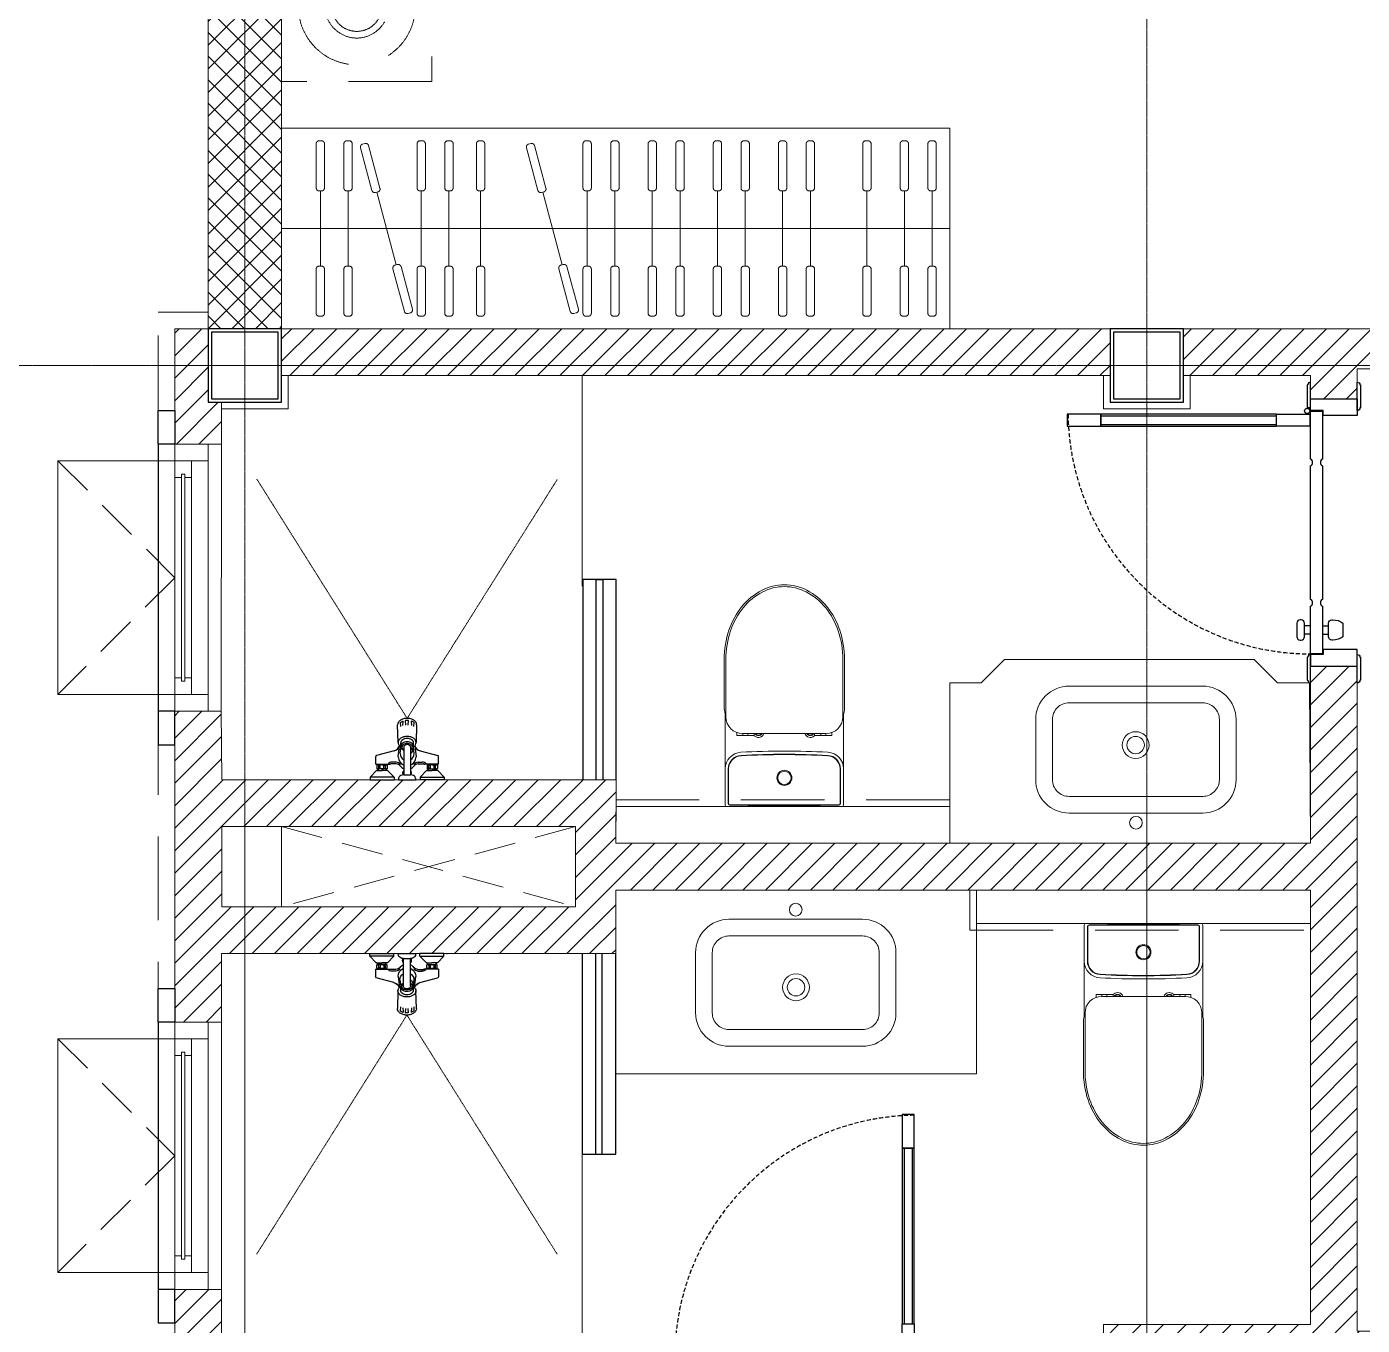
# Model space of a CAD drawing. Header units: millimetres. Extents: x 0 to 71617, y -15450 to 30894.
# Drawn here: x 19853 to 23852, y -4429 to -542 of the extents above; entities that cross this region are included whole.
import ezdxf

# ---------------------------------------------------------------- set-up
doc = ezdxf.new("R2010")
doc.units = ezdxf.units.MM
for name, pattern in [('CENTER', [2, 1.25, -0.25, 0.25, -0.25]), ('CENTER2', [1.125, 0.75, -0.125, 0.125, -0.125]), ('DASHED2', [0.375, 0.25, -0.125]), ('HIDDEN', [0.375, 0.25, -0.125]), ('HIDDEN2', [0.1875, 0.125, -0.0625])]:
    doc.linetypes.add(name, pattern=pattern)
for name, color, linetype in [('A-elevation0.225(7)', 251, 'Continuous'), ('COL', 5, 'Continuous'), ('DIM', 4, 'Continuous'), ('Wall', 7, 'Continuous'), ('WC', 4, 'Continuous'), ('WC-DET', 141, 'Continuous'), ('WC-DET1', 141, 'Continuous'), ('WINDOW-PLAN-BOT', 8, 'Continuous')]:
    doc.layers.add(name, color=color, linetype=linetype)
for name, color, linetype, lineweight in [('axis', 40, 'CENTER2', 5), ('Beam', 7, 'Continuous', 15), ('Brick Wall Hatch', 254, 'Continuous', 5), ('DIM2', 4, 'Continuous', 5), ('DOOR', 4, 'Continuous', 5), ('Furniture', 36, 'Continuous', 5), ('Grid Line', 8, 'CENTER', 5), ('Hatch', 8, 'Continuous', 5), ('Sanitary', 141, 'Continuous', 5), ('Wall Brick', 5, 'Continuous', 15), ('Window', 133, 'Continuous', 5)]:
    doc.layers.add(name, color=color, linetype=linetype, lineweight=lineweight)

# ---------------------------------------------------------------- blocks, each defined once
blk = doc.blocks.new('Col-1')
at = {"layer": 'COL'}
for points in [[(-10, -10), (210, -10), (210, 210), (-10, 210)], [(0, 0), (200, 0), (200, 200), (0, 200)]]:
    blk.add_lwpolyline(points, close=True, dxfattribs=at)
blk = doc.blocks.new('COL-1ST')
at = {"layer": 'COL'}
for p in [(-100, 5200), (2600, 5200)]:
    blk.add_blockref('Col-1', p, dxfattribs=at)
blk = doc.blocks.new('AW5')
at = {"layer": 'Wall'}
for points in [[(-100, 900), (-100, 800), (-150, 800), (-150, 900)], [(-100, -100), (-100, 0), (-150, 0), (-150, -100)]]:
    blk.add_lwpolyline(points, close=True, dxfattribs=at)
blk.add_lwpolyline([(-150, 800), (-150, 0)], dxfattribs=at)
at = {"layer": 'Wall Brick', "color": 8, "linetype": 'HIDDEN2', "ltscale": 1000}
blk.add_lwpolyline([(-450, 750), (-100, 400), (-450, 50)], dxfattribs=at)
at = {"layer": 'Window'}
blk.add_line((0, 50), (0, 750), dxfattribs=at)
for points in [[(-100, 800), (0, 800), (0, 750), (-100, 750)], [(-70, 710), (-70, 90), (-80, 90), (-80, 710)]]:
    blk.add_lwpolyline(points, close=True, dxfattribs=at)
at = {"layer": 'Window', "color": 8}
blk.add_lwpolyline([(-100, 750), (-450, 750), (-450, 50), (-100, 50)], close=True, dxfattribs=at)
at = {"layer": 'Window'}
for points in [[(-80, 700), (-100, 700), (-100, 750), (-50, 750), (-50, 700), (-70, 700)], [(-80, 100), (-100, 100), (-100, 700), (-80, 700)], [(-70, 700), (-50, 700), (-50, 100), (-70, 100)], [(0, 50), (-100, 50), (-100, 0), (0, 0), (0, 50)]]:
    blk.add_lwpolyline(points, dxfattribs=at)
at = {"layer": 'Window', "elevation": 0}
blk.add_lwpolyline([(-70, 100), (-50, 100), (-50, 50), (-100, 50), (-100, 100), (-80, 100)], dxfattribs=at)
blk = doc.blocks.new('WD1')
at = {"layer": 'DOOR', "lineweight": -2, "ltscale": 50}
for points in [[(35, 140), (-50, 140, -0.414201), (-42, 148), (-42, 150), (27, 150), (27, 148, -0.414176)], [(850, 140), (765, 140, -0.414201), (773, 148), (773, 150), (842, 150), (842, 148, -0.414176)], [(671.3, 97.1), (711.7, 97.1, -0.185244), (721.7, 67.1), (721.7, 64.2, -0.414214), (711.7, 54.2), (671.3, 54.2, -0.414214), (661.3, 64.2), (661.3, 67.1, -0.185244)], [(671.3, 97.1), (711.7, 97.1, -0.185244), (721.7, 67.1), (721.7, 64.2, -0.414214), (711.7, 54.2), (671.3, 54.2, -0.414214), (661.3, 64.2), (661.3, 67.1, -0.185244)], [(27, 0), (-50, 0, 0.414201), (-42, -8), (-42, -10), (27, -10)], [(34.7, -2.1, 0.066611), (35, 0), (27, 0), (27, 0), (27, 0), (27, -8, 0.040249), (28.3, -7.9, -0.293982)], [(37, 36), (86, 36), (180, 36, 0.633815), (200, 36), (600, 36, 0.633815), (620, 36), (763, 36), (763, 0), (758, 0), (620, 0, 0.633815), (600, 0), (200, 0, 0.633815), (180, 0), (37, 0)], [(850, 0), (765, 0, 0.414201), (773, -8), (773, -10), (842, -10), (842, -8, 0.414176)], [(671.3, -41.1), (711.7, -41.1, 0.414214), (721.7, -31.1), (721.7, -28.2, 0.414214), (711.7, -18.2), (671.3, -18.2, 0.414214), (661.3, -28.2), (661.3, -31.1, 0.414214)], [(671.3, -41.1), (711.7, -41.1, 0.414214), (721.7, -31.1), (721.7, -28.2, 0.414214), (711.7, -18.2), (671.3, -18.2, 0.414214), (661.3, -28.2), (661.3, -31.1, 0.414214)]]:
    blk.add_lwpolyline(points, format="xyb", close=True, dxfattribs=at)
for points in [[(35, 0), (0, 0), (0, 140), (50, 140), (50, 38), (35, 38), (35, 0)], [(765, 0), (800, 0), (800, 140), (750, 140), (750, 38), (765, 38), (765, 0)], [(678.8, 36), (678.8, 54.2)], [(678.8, 36), (678.8, 54.2)], [(704.2, 36), (704.2, 54.2)], [(678.8, 0), (678.8, -18.2)], [(704.2, 0), (704.2, -18.2)], [(704.2, 0), (704.2, -18.2)]]:
    blk.add_lwpolyline(points, dxfattribs=at)
for points in [[(82, -102), (46, -102), (46, -2), (82, -2)], [(82, -628), (82, -102), (46, -102), (46, -628)], [(76.8, -628), (76.8, -102), (51.2, -102), (51.2, -628)], [(82, -628), (46, -628), (46, -728), (82, -728)]]:
    blk.add_lwpolyline(points, close=True, dxfattribs=at)
blk.add_circle((36, -10), 8, dxfattribs=at)
at = {"layer": 'DOOR', "linetype": 'DASHED2', "lineweight": -2, "ltscale": 50}
blk.add_arc((37, 0), 726, 270.7103, 0, dxfattribs=at)
blk = doc.blocks.new('blk-C17027-TOP')
at = {"layer": 'Sanitary'}
for p, q in [((-0.1724, 0), (0, 0)), ((0.1724, 0), (0, 0)), ((-0.1774, -0.1127), (-0.1774, -0.005)), ((-0.1679, -0.1127), (-0.1679, -0.0095)), ((-0.1668, -0.1127), (-0.1668, -0.01)), ((-0.1629, -0.0045), (0, -0.0045)), ((0, -0.005), (-0.1618, -0.005)), ((-0.105, -0.0014), (-0.11, -0.005)), ((0, -0.0014), (-0.105, -0.0014)), ((-0.105, -0.0014), (-0.1014, -0.005)), ((0, -0.0014), (0.105, -0.0014)), ((0.1629, -0.0045), (0, -0.0045)), ((0, -0.005), (0.1618, -0.005)), ((0.105, -0.0014), (0.1014, -0.005)), ((0.105, -0.0014), (0.11, -0.005)), ((0.1668, -0.1127), (0.1668, -0.01)), ((0.1679, -0.1127), (0.1679, -0.0095)), ((0.1774, -0.1127), (0.1774, -0.005)), ((-0.1774, -0.278), (-0.1774, -0.1056)), ((0.1774, -0.278), (0.1774, -0.1056)), ((-0.142, -0.2132), (-0.142, -0.2211)), ((-0.125, -0.2127), (-0.1415, -0.2127)), ((-0.125, -0.2182), (0, -0.2182)), ((-0.1245, -0.2132), (-0.1245, -0.2182)), ((-0.107, -0.2127), (-0.124, -0.2127)), ((-0.1093, -0.2137), (-0.1093, -0.2182)), ((-0.0915, -0.2127), (-0.1083, -0.2127)), ((-0.0905, -0.2137), (-0.0905, -0.2182)), ((0.125, -0.2182), (0, -0.2182)), ((0.0905, -0.2137), (0.0905, -0.2182)), ((0.0915, -0.2127), (0.1083, -0.2127)), ((0.107, -0.2127), (0.124, -0.2127)), ((0.1093, -0.2137), (0.1093, -0.2182)), ((0.1245, -0.2132), (0.1245, -0.2182)), ((0.125, -0.2127), (0.1415, -0.2127)), ((0.142, -0.2132), (0.142, -0.2211)), ((-0.175, -0.2682), (-0.175, -0.4407)), ((0.175, -0.2682), (0.175, -0.4407)), ((-0.18, -0.4407), (-0.18, -0.2937)), ((0.18, -0.4407), (0.18, -0.2937))]:
    blk.add_line(p, q, dxfattribs=at)
for points in [[(-0.18, -0.4407, 0.08084), (-0.1658, -0.5281, 0.089347), (-0.1273, -0.5984, 0.104774), (-0.0668, -0.6476, 0.119089), (0, -0.6637, 0.119089)], [(-0.175, -0.4407, 0.08062), (-0.1612, -0.5259, 0.089209), (-0.1237, -0.5945, 0.104834), (-0.065, -0.6424, 0.11939), (0, -0.6582, 0.11939)], [(0, -0.6637, 0.119089), (0.0668, -0.6476, 0.104774), (0.1273, -0.5984, 0.089347), (0.1658, -0.5281, 0.08084), (0.18, -0.4407, 0.08084)], [(0.175, -0.4407, -0.08062), (0.1612, -0.5259, -0.089209), (0.1237, -0.5945, -0.104834), (0.065, -0.6424, -0.11939), (0, -0.6582, -0.11939)]]:
    blk.add_lwpolyline(points, format="xyb", dxfattribs=at)
for radius in [0.0225, 0.02]:
    blk.add_circle((0, -0.0859), radius, dxfattribs=at)
for centre, radius, start, end in [((-0.1724, -0.005), 0.005, 90, 180), ((0.1724, -0.005), 0.005, 0, 90), ((-0.1629, -0.0095), 0.005, 90, 180), ((-0.1618, -0.01), 0.005, 90, 180), ((0.1618, -0.01), 0.005, 0, 90), ((0.1629, -0.0095), 0.005, 0, 90), ((-0.1274, -0.1127), 0.05, 180, 267.0181), ((-0.1274, -0.1127), 0.0405, 180, 267.0181), ((-0.1274, -0.1127), 0.0394, 180, 267.0181), ((0.1274, -0.1127), 0.0394, 272.9819, 0), ((0.1274, -0.1127), 0.0405, 272.9819, 0), ((0.1274, -0.1127), 0.05, 272.9819, 0), ((0, 2.334), 2.4905, 267.0181, 270), ((0, 2.334), 2.4894, 267.0181, 270), ((0, 2.334), 2.4894, 270, 272.9819), ((0, 2.334), 2.4905, 270, 272.9819), ((0, 2.334), 2.5, 267.0181, 270), ((0, 2.334), 2.5, 270, 272.9819), ((-0.125, -0.2682), 0.05, 90, 180), ((-0.1415, -0.2132), 0.0005, 89.9996, 180), ((-0.125, -0.2132), 0.0005, 0, 89.9996), ((-0.124, -0.2132), 0.0005, 90.0019, 180), ((-0.1083, -0.2137), 0.001, 90, 180), ((-0.0945, -0.2027), 0.01, 270, 308.9424), ((-0.0915, -0.2137), 0.001, 0, 90), ((-0.0775, -0.2237), 0.017, 19.0945, 128.9424), ((-0.0775, -0.2237), 0.0113, 29.4812, 150.5188), ((-0.0775, -0.2237), 0.01, 33.7876, 146.2124), ((0.0775, -0.2237), 0.017, 51.0576, 160.9055), ((0.0775, -0.2237), 0.0113, 29.4812, 150.5188), ((0.0775, -0.2237), 0.01, 33.7876, 146.2124), ((0.0945, -0.2027), 0.01, 231.0576, 270), ((0.0915, -0.2137), 0.001, 90, 180), ((0.1083, -0.2137), 0.001, 0, 90), ((0.124, -0.2132), 0.0005, 0, 89.9981), ((0.125, -0.2132), 0.0005, 90.0004, 180), ((0.125, -0.2682), 0.05, 0, 90), ((0.1415, -0.2132), 0.0005, 0, 90.0004), ((-0.13, -0.2937), 0.05, 154.1581, 180), ((0.13, -0.2937), 0.05, 0, 26.1649)]:
    blk.add_arc(centre, radius, start, end, dxfattribs=at)
blk = doc.blocks.new('WC-SH-04')
at = {"layer": 'WC-DET'}
for p, q in [((-0.1186, 0, 0), (-0.1206, 0, 0)), ((-0.1186, 0, 0), (-0.1206, 0, 0)), ((-0.111, 0, 0), (-0.039, 0, 0)), ((-0.111, -0.008, 0), (-0.111, 0, 0)), ((-0.039, -0.008, 0), (-0.039, 0, 0)), ((-0.0261, -0.0019, 0), (-0.0261, 0, 0)), ((0.0261, 0, 0), (-0.0261, 0, 0)), ((0.0261, -0.0019, 0), (0.0261, 0, 0)), ((0.111, 0, 0), (0.039, 0, 0)), ((0.039, -0.008, 0), (0.039, 0, 0)), ((0.111, -0.008, 0), (0.111, 0, 0)), ((-0.039, -0.008, 0), (-0.111, -0.008, 0)), ((-0.0916, -0.0274, 0), (-0.111, -0.008, 0)), ((-0.089, -0.033, 0), (-0.0905, -0.034, 0)), ((-0.0905, -0.044, 0), (-0.0905, -0.034, 0)), ((-0.0902, -0.028, 0), (-0.0882, -0.028, 0)), ((-0.0882, -0.033, 0), (-0.089, -0.033, 0)), ((-0.0882, -0.033, 0), (-0.0882, -0.028, 0)), ((-0.0882, -0.028, 0), (-0.075, -0.028, 0)), ((-0.0618, -0.033, 0), (-0.0882, -0.033, 0)), ((-0.0871, -0.033, 0), (-0.0871, -0.028, 0)), ((-0.0805, -0.034, 0), (-0.0848, -0.034, 0)), ((-0.0848, -0.034, 0), (-0.0848, -0.044, 0)), ((-0.0805, -0.034, 0), (-0.0805, -0.044, 0)), ((-0.0618, -0.028, 0), (-0.075, -0.028, 0)), ((-0.0695, -0.034, 0), (-0.0652, -0.034, 0)), ((-0.0695, -0.034, 0), (-0.0695, -0.044, 0)), ((-0.0652, -0.034, 0), (-0.0652, -0.044, 0)), ((-0.0629, -0.033, 0), (-0.0629, -0.028, 0)), ((-0.0618, -0.033, 0), (-0.0618, -0.028, 0)), ((-0.0598, -0.028, 0), (-0.0618, -0.028, 0)), ((-0.061, -0.033, 0), (-0.0618, -0.033, 0)), ((-0.061, -0.033, 0), (-0.0595, -0.034, 0)), ((-0.0595, -0.044, 0), (-0.0595, -0.034, 0)), ((-0.0584, -0.0274, 0), (-0.039, -0.008, 0)), ((-0.011, -0.0265, 0), (-0.0104, -0.0265, 0)), ((0.0104, -0.0152, 0), (-0.0104, -0.0152, 0)), ((-0.0104, -0.0265, 0), (-0.0104, -0.0152, 0)), ((-0.0104, -0.0333, 0), (-0.0104, -0.0265, 0)), ((-0.0104, -0.098, 0), (-0.0104, -0.0333, 0)), ((0.0104, -0.0265, 0), (0.0104, -0.0152, 0)), ((0.0104, -0.0265, 0), (0.011, -0.0265, 0)), ((0.0104, -0.0333, 0), (0.0104, -0.0265, 0)), ((0.0104, -0.098, 0), (0.0104, -0.0333, 0)), ((0.039, -0.008, 0), (0.111, -0.008, 0)), ((0.0584, -0.0274, 0), (0.039, -0.008, 0)), ((0.061, -0.033, 0), (0.0595, -0.034, 0)), ((0.0595, -0.044, 0), (0.0595, -0.034, 0)), ((0.0598, -0.028, 0), (0.0618, -0.028, 0)), ((0.061, -0.033, 0), (0.0618, -0.033, 0)), ((0.0618, -0.033, 0), (0.0618, -0.028, 0)), ((0.0618, -0.028, 0), (0.075, -0.028, 0)), ((0.0618, -0.033, 0), (0.0882, -0.033, 0)), ((0.0629, -0.033, 0), (0.0629, -0.028, 0)), ((0.0695, -0.034, 0), (0.0652, -0.034, 0)), ((0.0652, -0.034, 0), (0.0652, -0.044, 0)), ((0.0695, -0.034, 0), (0.0695, -0.044, 0)), ((0.0882, -0.028, 0), (0.075, -0.028, 0)), ((0.0805, -0.034, 0), (0.0848, -0.034, 0)), ((0.0805, -0.034, 0), (0.0805, -0.044, 0)), ((0.0848, -0.034, 0), (0.0848, -0.044, 0)), ((0.0871, -0.033, 0), (0.0871, -0.028, 0)), ((0.0882, -0.033, 0), (0.0882, -0.028, 0)), ((0.0902, -0.028, 0), (0.0882, -0.028, 0)), ((0.0882, -0.033, 0), (0.089, -0.033, 0)), ((0.089, -0.033, 0), (0.0905, -0.034, 0)), ((0.0905, -0.044, 0), (0.0905, -0.034, 0)), ((0.0916, -0.0274, 0), (0.111, -0.008, 0)), ((-0.0941, -0.047, 0), (-0.0843, -0.047, 0)), ((-0.0941, -0.047, 0), (-0.0941, -0.0697, 0)), ((-0.0389, -0.0866, 0), (-0.0918, -0.0726, 0)), ((-0.089, -0.045, 0), (-0.0905, -0.044, 0)), ((-0.0843, -0.045, 0), (-0.089, -0.045, 0)), ((-0.0805, -0.044, 0), (-0.0848, -0.044, 0)), ((-0.0843, -0.047, 0), (-0.0843, -0.045, 0)), ((-0.075, -0.045, 0), (-0.0843, -0.045, 0)), ((-0.0843, -0.047, 0), (-0.0657, -0.047, 0)), ((-0.075, -0.045, 0), (-0.0657, -0.045, 0)), ((-0.0695, -0.044, 0), (-0.0652, -0.044, 0)), ((-0.0657, -0.047, 0), (-0.0657, -0.045, 0)), ((-0.0657, -0.045, 0), (-0.061, -0.045, 0)), ((-0.0657, -0.047, 0), (-0.0517, -0.047, 0)), ((-0.061, -0.045, 0), (-0.0595, -0.044, 0)), ((-0.0327, -0.048, 0), (-0.0489, -0.048, 0)), ((-0.0431, -0.048, 0), (-0.0489, -0.048, 0)), ((-0.0327, -0.053, 0), (-0.045, -0.053, 0)), ((-0.0431, -0.053, 0), (-0.045, -0.053, 0)), ((-0.0226, -0.102, 0), (-0.0265, -0.0685, 0)), ((-0.021, -0.0785, 0), (-0.0187, -0.098, 0)), ((0.021, -0.0785, 0), (0.0187, -0.098, 0)), ((0.0265, -0.0685, 0), (0.0226, -0.102, 0)), ((0.0327, -0.048, 0), (0.0489, -0.048, 0)), ((0.0327, -0.053, 0), (0.045, -0.053, 0)), ((0.0389, -0.0866, 0), (0.0918, -0.0726, 0)), ((0.0431, -0.048, 0), (0.0489, -0.048, 0)), ((0.0431, -0.048, 0), (0.0489, -0.048, 0)), ((0.0431, -0.053, 0), (0.045, -0.053, 0)), ((0.0657, -0.047, 0), (0.0517, -0.047, 0)), ((0.061, -0.045, 0), (0.0595, -0.044, 0)), ((0.0657, -0.045, 0), (0.061, -0.045, 0)), ((0.0695, -0.044, 0), (0.0652, -0.044, 0)), ((0.0657, -0.047, 0), (0.0657, -0.045, 0)), ((0.075, -0.045, 0), (0.0657, -0.045, 0)), ((0.0843, -0.047, 0), (0.0657, -0.047, 0)), ((0.075, -0.045, 0), (0.0843, -0.045, 0)), ((0.0805, -0.044, 0), (0.0848, -0.044, 0)), ((0.0843, -0.047, 0), (0.0843, -0.045, 0)), ((0.0843, -0.045, 0), (0.089, -0.045, 0)), ((0.0941, -0.047, 0), (0.0843, -0.047, 0)), ((0.089, -0.045, 0), (0.0905, -0.044, 0)), ((0.0941, -0.047, 0), (0.0941, -0.0697, 0)), ((-0.0284, -0.1645, 0), (-0.0269, -0.1118, 0)), ((-0.019, -0.1004, 0), (-0.019, -0.1104, 0)), ((0.019, -0.1004, 0), (0.019, -0.1104, 0)), ((0.0269, -0.1118, 0), (0.0284, -0.1645, 0)), ((-0.0205, -0.1593, 0), (-0.0212, -0.1711, 0)), ((-0.02, -0.1235, 0), (-0.02, -0.1239, 0)), ((-0.02, -0.1239, 0), (-0.02, -0.1235, 0)), ((0.0193, -0.1593, 0), (0.02, -0.1711, 0)), ((0.02, -0.1239, 0), (0.02, -0.1235, 0)), ((0.02, -0.1235, 0), (0.02, -0.1239, 0)), ((-0.0137, -0.1624, 0), (-0.0127, -0.1755, 0)), ((-0.0031, -0.164, 0), (-0.0041, -0.1774, 0)), ((0.0039, -0.164, 0), (0.0049, -0.1773, 0)), ((0.0126, -0.1624, 0), (0.0116, -0.1755, 0))]:
    blk.add_line(p, q, dxfattribs=at)
at = {"layer": 'WC-DET', "elevation": 0}
for points in [[(-0.0104, -0.0156, 0.107789), (-0.011, -0.0158, 0.105454), (-0.012, -0.017, 0.068065), (-0.0125, -0.0185, 0.05423), (-0.0128, -0.0205, 0.05423), (-0.0125, -0.0225, 0.068065), (-0.012, -0.0241, 0.105454), (-0.011, -0.0252, 0.107789), (-0.0104, -0.0255, 0.167024)], [(0.0104, -0.0156, -0.107789), (0.011, -0.0158, -0.105454), (0.012, -0.017, -0.068065), (0.0125, -0.0185, -0.05423), (0.0128, -0.0205, -0.05423), (0.0125, -0.0225, -0.068065), (0.012, -0.0241, -0.105454), (0.011, -0.0252, -0.107789), (0.0104, -0.0255, -0.167024)], [(-0.0227, -0.1022, 0.046559), (-0.025, -0.1052, 0.138393), (-0.0269, -0.1118, 0.138393)], [(-0.0269, -0.1118, 0.138393), (-0.025, -0.1183, 0.107066)], [(-0.025, -0.1183, 0.107066), (-0.019, -0.1246, 0.080489), (-0.0107, -0.1285, 0.06831), (0, -0.1299, 0.06831), (0.0107, -0.1285, 0.080489), (0.019, -0.1246, 0.107066), (0.025, -0.1183, 0.138393), (0.0269, -0.1118, 0.138393)], [(-0.0188, -0.0988, 0.001727), (-0.019, -0.0989, 0.060206), (-0.0227, -0.1022, 0.138393)], [(-0.0104, -0.0891, 0.04342), (-0.0134, -0.0909, 0.106756), (-0.0177, -0.0955, 0.133256), (-0.019, -0.1004, 0.133256), (-0.0177, -0.1052, 0.106756), (-0.0134, -0.1099, 0.082828), (-0.0075, -0.1127, 0.071352), (0, -0.1138, 0.071352), (0.0075, -0.1127, 0.082828), (0.0134, -0.1099, 0.106756), (0.0177, -0.1052, 0.133256), (0.019, -0.1004, 0.133256), (0.0177, -0.0955, 0.106756), (0.0134, -0.0909, 0.04342), (0.0104, -0.0891, 0.071352)], [(-0.019, -0.1104, 0.133256), (-0.0177, -0.1153, 0.106756), (-0.0134, -0.1199, 0.082828), (-0.0075, -0.1228, 0.071352), (0, -0.1238, 0.071352), (0.0075, -0.1228, 0.082828), (0.0134, -0.1199, 0.106756), (0.0177, -0.1153, 0.133256), (0.019, -0.1104, 0.133256)], [(-0.0104, -0.0902, 0.011883), (-0.0111, -0.0906, 0.107008), (-0.0146, -0.0943, 0.137127), (-0.0157, -0.0982, 0.137127), (-0.0146, -0.102, 0.107008), (-0.0111, -0.1058, 0.081063), (-0.0062, -0.108, 0.069042), (0, -0.1089, 0.069042), (0.0062, -0.108, 0.081063), (0.0111, -0.1058, 0.107008), (0.0146, -0.102, 0.137127), (0.0157, -0.0982, 0.137127), (0.0146, -0.0943, 0.107008), (0.0111, -0.0906, 0.011883), (0.0104, -0.0902, 0.069042)], [(-0.0104, -0.098, 0.133256), (-0.0097, -0.1007, 0.106756), (-0.0074, -0.1032, 0.082828), (-0.0041, -0.1048, 0.071352), (0, -0.1054, 0.071352), (0.0041, -0.1048, 0.082828), (0.0074, -0.1032, 0.106756), (0.0097, -0.1007, 0.133256), (0.0104, -0.098, 0.133256)], [(0.0226, -0.102, 0.05685), (0.019, -0.0989, 0.001727), (0.0188, -0.0988, 0.06831)], [(0.0269, -0.1118, 0.138393), (0.025, -0.1052, 0.049912), (0.0226, -0.102, 0.001727)], [(-0.0284, -0.1645, 0.13711), (-0.0265, -0.1715, 0.107008), (-0.0201, -0.1783, 0.081071), (-0.0113, -0.1824, 0.069052), (0, -0.184, 0.069052), (0.0113, -0.1825, 0.081071), (0.0201, -0.1784, 0.107008), (0.0265, -0.1717, 0.134397), (0.0284, -0.1645, 0.13711)], [(-0.0212, -0.1711, 0.062393), (-0.0141, -0.1752, 0.004199), (-0.0127, -0.1755, 0.026826)], [(-0.0041, -0.1774, 0.019373), (0, -0.1775, 0.026088), (0.0049, -0.1773, 0.070474)], [(0.02, -0.1711, -0.062393), (0.0129, -0.1752, -0.004199), (0.0116, -0.1755, -0.026826)]]:
    blk.add_lwpolyline(points, format="xyb", dxfattribs=at)
at = {"layer": 'WC-DET'}
for centre, radius, start, end in [((-0.0902, -0.026, 0), 0.002, 225, 270), ((-0.0905, -0.0486, 0), 0.0156, 68.6482, 84.451), ((-0.075, -0.0485, 0), 0.0155, 90, 110.6935), ((-0.075, -0.0485, 0), 0.0155, 69.3065, 90), ((-0.0595, -0.0486, 0), 0.0156, 95.549, 111.3518), ((-0.0598, -0.026, 0), 0.002, 270, 315), ((-0.014, -0.0019, 0), 0.012, 180, 247.9395), ((0, -0.056, 0), 0.025, 114.6498, 143.8543), ((-0.0086, 0.0085, 0), 0.0237, 245.2145, 263.2586), ((-0.0016, -0.0205, 0), 0.0112, 151.2949, 212.6892), ((-0.0086, 0.0085, 0), 0.0237, 263.2586, 265.6169), ((0.0086, 0.0085, 0), 0.0237, 274.3831, 276.7414), ((0, -0.056, 0), 0.025, 36.1457, 65.3502), ((0.0016, -0.0205, 0), 0.0112, 327.3108, 28.7051), ((0.0086, 0.0085, 0), 0.0237, 276.7414, 294.7855), ((0.014, -0.0019, 0), 0.012, 292.0605, 0), ((0.0598, -0.026, 0), 0.002, 225, 270), ((0.0595, -0.0486, 0), 0.0156, 68.6482, 84.451), ((0.075, -0.0485, 0), 0.0155, 90, 110.6935), ((0.075, -0.0485, 0), 0.0155, 69.3065, 90), ((0.0905, -0.0486, 0), 0.0156, 95.549, 111.3518), ((0.0902, -0.026, 0), 0.002, 270, 315), ((-0.0911, -0.0697, 0), 0.003, 180, 255.2173), ((-0.0905, -0.0294, 0), 0.0156, 275.549, 291.3518), ((-0.075, -0.0295, 0), 0.0155, 249.3065, 270), ((-0.075, -0.0295, 0), 0.0155, 270, 290.6935), ((-0.0595, -0.0294, 0), 0.0156, 248.6482, 264.451), ((-0.045, -0.038, 0), 0.015, 216.8699, 270), ((-0.045, -0.038, 0), 0.015, 216.8699, 270), ((-0.0517, -0.049, 0), 0.002, 46.117, 90), ((-0.0492, -0.0464, 0), 0.00165, 226.117, 278.5421), ((-0.0379, -0.0235, 0), 0.025, 282.0253, 314.9102), ((-0.0379, -0.0286, 0), 0.025, 282.0253, 314.9102), ((0, -0.0685, 0), 0.0265, 113.1702, 180), ((0, -0.0785, 0), 0.021, 119.7696, 180), ((0, -0.0928, 0), 0.018, 125.3989, 189.1897), ((0, -0.0685, 0), 0.0265, 0, 66.8298), ((0, -0.0785, 0), 0.021, 0, 60.2304), ((0.0379, -0.0235, 0), 0.025, 225.0898, 257.9747), ((0.0379, -0.0286, 0), 0.025, 225.0898, 257.9747), ((0.045, -0.038, 0), 0.015, 270, 323.1301), ((0.045, -0.038, 0), 0.015, 270, 323.1301), ((0.045, -0.038, 0), 0.015, 270, 323.1301), ((0.045, -0.038, 0), 0.015, 270, 323.1301), ((0.0492, -0.0464, 0), 0.00165, 261.4579, 313.883), ((0.0517, -0.049, 0), 0.002, 90, 133.883), ((0.0595, -0.0294, 0), 0.0156, 275.549, 291.3518), ((0.075, -0.0295, 0), 0.0155, 249.3065, 270), ((0.075, -0.0295, 0), 0.0155, 270, 290.6935), ((0.0905, -0.0294, 0), 0.0156, 248.6482, 264.451), ((0.0911, -0.0697, 0), 0.003, 284.7827, 0), ((-0.0463, -0.1105, 0), 0.025, 19.5009, 75.2173), ((-0.0453, -0.1108, 0), 0.025, 25.9993, 75.2173), ((-0.015, -0.0928, 0), 0.0015, 60.8055, 209.3011), ((0, -0.0928, 0), 0.0121, 149.9163, 165.2072), ((0, -0.0928, 0), 0.0121, 149.9163, 165.2072), ((0, -0.0928, 0), 0.0121, 14.7928, 30.0837), ((0.015, -0.0928, 0), 0.0015, 330.6989, 119.1945), ((0.0463, -0.1105, 0), 0.025, 104.7827, 160.4991), ((0.0453, -0.1108, 0), 0.025, 104.7827, 154.0007)]:
    blk.add_arc(centre, radius, start, end, dxfattribs=at)
blk = doc.blocks.new('600x380x155 lavabo')
at = {"layer": 'Sanitary'}
for points in [[(11335.9, 70988.4), (11735.9, 70988.4, 0.414214), (11835.9, 71088.4), (11835.9, 71268.4, 0.414214), (11735.9, 71368.4), (11335.9, 71368.4, 0.414214), (11235.9, 71268.4), (11235.9, 71088.4, 0.414214)], [(11335.9, 71038.4), (11735.9, 71038.4, 0.414214), (11785.9, 71088.4), (11785.9, 71268.4, 0.414214), (11735.9, 71318.4), (11335.9, 71318.4, 0.414214), (11285.9, 71268.4), (11285.9, 71088.4, 0.414214)]]:
    blk.add_lwpolyline(points, format="xyb", close=True, dxfattribs=at)
for centre, radius in [((11536.6, 71192.1), 40), ((11536.6, 71192.1), 26), ((11535.9, 70959.7), 19)]:
    blk.add_circle(centre, radius, dxfattribs=at)
blk = doc.blocks.new('2D WALL-1ST')
at = {"layer": 'Brick Wall Hatch'}
h = blk.add_hatch(dxfattribs=at)
h.set_pattern_fill('LINE', color=256, scale=15, angle=45, style=0)
h.set_pattern_definition([(45, (-747547.1, -513433.095), (-33.6759605, 33.6759605), [])])
h.paths.add_polyline_path([(110, 8690), (850, 8690), (850, 8810), (110, 8810)])
h.paths.add_polyline_path([(3650, 8690), (4390, 8690), (4390, 5410), (4300, 5410), (4300, 5290), (4600, 5290), (4600, 5410), (4510, 5410), (4510, 8690), (5390, 8690), (5390, 8810), (3650, 8810)])
h.paths.add_polyline_path([(5610, 8690), (5830, 8690), (5830, 8810), (5610, 8810)])
h.paths.add_polyline_path([(7430, 8690), (7430, 8810), (8000, 8810), (8000, 8690)])
h.paths.add_polyline_path([(7890, 5410), (5500, 5410), (5500, 5290), (7890, 5290)])
h.paths.add_polyline_path([(2810, 5270), (3190, 5270), (3190, 5200), (3330, 5200), (3330, 5290), (3400, 5290), (3400, 5410), (2810, 5410)])
h.paths.add_polyline_path([(110, 5410), (2590, 5410), (2590, 5270), (110, 5270)])
h.paths.add_polyline_path([(-210, 5065), (-210, 5410), (-110, 5410), (-110, 5190), (-70, 5190), (-70, 5065)])
h.paths.add_polyline_path([(-70, 3335), (-70, 3540), (1110, 3540), (1110, 3730), (3190, 3730), (3190, 2430), (2570, 2430), (2570, 2330), (2050, 2330), (2050, 2190), (2810, 2190), (2810, 2290), (3550.3, 2290), (3550.3, 2410), (3330, 2410), (3330, 4400), (3190, 4400), (3190, 3870), (1110, 3870), (1111.5, 4060), (-69.3, 4060), (-70.7, 4265), (-210, 4265), (-210, 3335)])
h.paths.add_polyline_path([(-69.3, 3920), (990, 3920), (990, 3680), (-69.3, 3680)], flags=16)
h.paths.add_polyline_path([(-110, 110), (-110, 2190), (-210, 2190), (-210, 2535), (-70, 2535), (-70, 2330), (1250, 2330), (1250, 2190), (0, 2190), (0, 110)])
h.paths.add_polyline_path([(4450.3, 2290), (7890, 2290), (7890, 2410), (4450.3, 2410)])
at = {"layer": 'Hatch'}
h = blk.add_hatch(dxfattribs=at)
h.set_pattern_fill('NET', color=256, scale=400, angle=135, style=0)
h.set_pattern_definition([(135, (-86110, -5210), (-35.35534, -35.35534), []), (225, (-86110, -5210), (35.35534, -35.35534), [])])
h.paths.add_polyline_path([(110, -110), (900, -110), (900, 110), (110, 110)])
h.paths.add_polyline_path([(1800, -110), (1800, 110), (2810, 110), (2810, -1090), (2590, -1090), (2590, -110)])
h.paths.add_polyline_path([(3050, -1310), (2810, -1310), (2810, -1090), (3050, -1090)])
h.paths.add_polyline_path([(2590, -1310), (2810, -1310), (2810, -1610), (2590, -1610)])
h.paths.add_polyline_path([(6530.3, -1310), (6530.3, -1090), (6990, -1090), (6990, -1610), (6770.3, -1610), (6770.3, -1310)])
h.paths.add_polyline_path([(-110, 8690), (110, 8690), (110, 5410), (-110, 5410)])
at = {"layer": 'Beam'}
blk.add_lwpolyline([(110, 3920), (110, 3680)], dxfattribs=at)
at = {"layer": 'Furniture', "ltscale": 100}
for points in [[(3187.5, 4350.3), (3091, 4350.3), (3021, 4420), (2274, 4420), (2204, 4350), (2110, 4350), (2110, 3870), (3190, 3870), (3187.5, 4350.3)], [(1110.9, 3980), (2110, 3980)], [(2190, 3630), (3190, 3630)]]:
    blk.add_lwpolyline(points, dxfattribs=at)
blk.add_lwpolyline([(2190, 3180), (1110, 3180), (1110, 3730), (2190, 3730)], close=True, dxfattribs=at)
at = {"layer": 'Grid Line', "linetype": 'HIDDEN', "ltscale": 1000}
blk.add_lwpolyline([(-110, 2140), (-260, 2140), (-260, 5460), (-110, 5460)], dxfattribs=at)
at = {"layer": 'Grid Line', "linetype": 'HIDDEN2'}
for points in [[(35.7, 4960), (485.8, 4244), (935.7, 4960)], [(35, 2640), (485, 3356), (935, 2640)]]:
    blk.add_lwpolyline(points, dxfattribs=at)
at = {"layer": 'Hatch', "linetype": 'HIDDEN', "ltscale": 1000}
for points in [[(2110, 4000), (1111, 4000), (1110, 3870), (2110, 3870)], [(3190, 3730), (2170, 3730), (2170, 3610), (3190, 3610)]]:
    blk.add_lwpolyline(points, close=True, dxfattribs=at)
at = {"layer": 'Hatch', "linetype": 'HIDDEN', "ltscale": 500}
for points in [[(110, 3920), (990, 3680)], [(990, 3920), (110, 3680)]]:
    blk.add_lwpolyline(points, dxfattribs=at)
at = {"layer": 'Wall'}
for points in [[(1111.5, 4060), (1111.5, 4660), (1011.5, 4660), (1011.5, 4060)], [(1010, 3540), (1010, 2940), (1110, 2940), (1110, 3540)]]:
    blk.add_lwpolyline(points, dxfattribs=at)
at = {"layer": 'Wall Brick'}
for points in [[(-110, 8690), (110, 8690), (110, 5410), (-110, 5410)], [(-210, 5065), (-210, 5410), (-110, 5410), (-110, 5190), (-70, 5190), (-70, 5065)], [(110, 5410), (2590, 5410), (2590, 5270), (110, 5270)], [(2810, 5270), (3190, 5270), (3190, 5200), (3330, 5200), (3330, 5290), (3400, 5290), (3400, 5410), (2810, 5410)], [(-210, 4265), (-70.7, 4265), (-70, 5065), (-210, 5065)], [(-70, 3335), (-70, 3540), (1110, 3540), (1110, 3730), (3190, 3730), (3190, 2430), (2570, 2430), (2570, 2330), (2050, 2330), (2050, 2190), (2810, 2190), (2810, 2290), (3550.3, 2290), (3550.3, 2410), (3330, 2410), (3330, 4400), (3190, 4400), (3190, 3870), (1110, 3870), (1111.5, 4060), (-69.3, 4060), (-70.7, 4265), (-210, 4265), (-210, 3335)], [(-69.3, 3920), (990, 3920), (990, 3680), (-69.3, 3680)], [(-210, 2535), (-70, 2535), (-70, 3335), (-210, 3335)], [(-110, 110), (-110, 2190), (-210, 2190), (-210, 2535), (-70, 2535), (-70, 2330), (1250, 2330), (1250, 2190), (0, 2190), (0, 110)]]:
    blk.add_lwpolyline(points, close=True, dxfattribs=at)
for points in [[(-70, 5170), (130, 5170), (130, 5270)], [(2570, 5270), (2570, 5170), (2830, 5170), (2830, 5270)]]:
    blk.add_lwpolyline(points, dxfattribs=at)
at = {"layer": 'WC'}
for points in [[(1051.5, 4060), (1051.5, 4660), (1071.5, 4660), (1071.5, 4060)], [(1050, 3540), (1050, 2940), (1070, 2940), (1070, 3540)]]:
    blk.add_lwpolyline(points, dxfattribs=at)
at = {"layer": 'WINDOW-PLAN-BOT', "lineweight": 9}
for points in [[(1010, 5270), (1010, 4640)], [(1010, 2330), (1010, 2960)]]:
    blk.add_lwpolyline(points, dxfattribs=at)
at = {"layer": 'A-elevation0.225(7)', "xscale": -1}
blk.add_blockref('600x380x155 lavabo', (14203.2, -67028), dxfattribs=at)
at = {"layer": 'A-elevation0.225(7)', "xscale": -1, "rotation": 180}
blk.add_blockref('600x380x155 lavabo', (-9886.8, 74631.1), dxfattribs=at)
at = {"layer": 'DIM'}
for p, rotation in [((3190, 5200), 270), ((2050, 2330), 180)]:
    blk.add_blockref('WD1', p, dxfattribs=dict(at, rotation=rotation))
at = {"layer": 'Wall Brick'}
for p in [(-110, 4265), (-110, 2535)]:
    blk.add_blockref('AW5', p, dxfattribs=at)
at = {"layer": 'WC-DET', "lineweight": 9, "extrusion": (0, 0, -1), "yscale": 1000.000000000002, "zscale": -1000.000000000002}
for p, xscale, rotation in [((-485.7, 4060, 0), -1000.000000000002, 179.9999927430819), ((-485, 3540, 0), 1000.000000000002, 7.256917957737509e-06)]:
    blk.add_blockref('WC-SH-04', p, dxfattribs=dict(at, xscale=xscale, rotation=rotation))
at = {"layer": 'WC-DET1', "extrusion": (0, 0, -1), "xscale": 1000, "yscale": 1000, "zscale": -1000, "rotation": 180}
blk.add_blockref('blk-C17027-TOP', (-1615, 3980), dxfattribs=at)
at = {"layer": 'WC-DET1', "extrusion": (0, 0, -1), "xscale": -1000, "yscale": 1000, "zscale": -1000}
blk.add_blockref('blk-C17027-TOP', (-2690, 3630), dxfattribs=at)
blk = doc.blocks.new('12D')
at = {"layer": 'Furniture', "linetype": 'HIDDEN'}
for p, q in [((-0.225, 0.975, 0), (-0.29, 1.0125, 0)), ((-0.225, 0.975, 0), (-0.16, 1.0125, 0)), ((-0.225, 0.975, 0), (-0.225, 0.9, 0)), ((-0.4918, -0.8011), (-0.9235, 0.8048)), ((-0.0534, -0.81), (-0.0534, 0.8023)), ((-2.0504, -0.81), (-2.0504, 0.789)), ((-0.5208, -0.8007), (-1.1011, 0.7878)), ((-0.6138, -0.5272), (-0.6138, 0.7785)), ((-0.0234, 0.75), (-2.1051, 0.75)), ((-0.563, -0.6296), (-0.563, 0.752)), ((-2.0504, 0.19, 0), (-0.8827, 0.19, 0)), ((-2.0504, 0.14, 0), (-0.8645, 0.14, 0)), ((-2.0504, 0.115, 0), (-0.8553, 0.115, 0)), ((-2.0504, 0.065, 0), (-0.8371, 0.065, 0)), ((-2.0504, 0.04, 0), (-0.8279, 0.04, 0)), ((-2.0504, -0.01, 0), (-0.8097, -0.01, 0)), ((-2.0504, -0.035, 0), (-0.8005, -0.035, 0)), ((-2.0504, -0.085, 0), (-0.7823, -0.085, 0)), ((-2.0504, -0.11, 0), (-0.7731, -0.11, 0)), ((-2.0504, -0.16, 0), (-0.7549, -0.16, 0)), ((-2.0504, -0.185, 0), (-0.7457, -0.185, 0)), ((-0.0234, -0.75), (-2.1051, -0.75)), ((-0.225, -0.975, 0), (-0.225, -0.9, 0)), ((-0.225, -0.975, 0), (-0.29, -1.0125, 0)), ((-0.225, -0.975, 0), (-0.16, -1.0125, 0))]:
    blk.add_line(p, q, dxfattribs=at)
at = {"layer": 'Furniture', "linetype": 'HIDDEN', "elevation": 0}
for points in [[(-0.45, 0.75), (-0.45, 1.2), (0, 1.2), (0, 0.75)], [(-0.45, -0.75), (-0.45, -1.2), (0, -1.2), (0, -0.75)]]:
    blk.add_lwpolyline(points, close=True, dxfattribs=at)
at = {"layer": 'Furniture', "linetype": 'HIDDEN'}
for points in [[(-2.1067, 0.6738, -0.059671), (-2.1604, 0.7503, -0.37589), (-2.1271, 0.8245, -0.329446), (-2.0023, 0.8075, 0.211134), (-1.9613, 0.7906, -0.026504), (-1.8327, 0.7839, 0.012553), (-1.2018, 0.7792, 0.224147), (-1.0857, 0.7967, -0.12481), (-0.9858, 0.8122, -0.129887), (-0.8898, 0.7915, 0.290552), (-0.846, 0.7926, -0.141011), (-0.8294, 0.787, 0.180615), (-0.7851, 0.7793, -0.025508), (-0.6309, 0.7793, 0.038458), (-0.5072, 0.7818, -0.214987), (-0.4701, 0.7885, -0.00267), (-0.2416, 0.7837, -0.015571), (-0.0586, 0.7812, -0.098699), (-0.0477, 0.8068, -0.222522), (0, 0.8068), (0, -0.8229, -0.171621), (-0.0496, -0.824, -0.102495), (-0.0586, -0.7791, -0.015571), (-0.2416, -0.7816, -0.00267), (-0.4701, -0.7864, -0.214987), (-0.5072, -0.7797, 0.038458), (-0.6309, -0.7772, -0.025508), (-0.7851, -0.7772, 0.039412), (-0.9911, -0.7849, -0.016498), (-1.1411, -0.7905, 0.026482), (-1.5259, -0.7811, -0.045388), (-1.7145, -0.7864, 0.066965), (-1.8327, -0.7818, -0.026504), (-1.9613, -0.7885, 0.211134), (-2.0023, -0.8054, -0.329446), (-2.1271, -0.8224, -0.37589), (-2.1604, -0.7482, -0.123892), (-2.119, -0.6948, 0.342539), (-2.0986, -0.6323)], [(-2.0986, -0.6323, -0.152354), (-2.0902, -0.4956, -0.053528), (-2.0833, -0.4551, 0.055897), (-2.0809, -0.213, -0.026973), (-2.083, -0.1254, 0.036947), (-2.081, 0.0124, 0.008361), (-2.0961, 0.6041, -0.075106), (-2.1067, 0.6738)]]:
    blk.add_lwpolyline(points, format="xyb", dxfattribs=at)
for points in [[(-0.0477, 0), (-0.0477, 0.7936), (0, 0.7936), (0, 0)], [(-2.0504, 0.2), (-0.8864, 0.2)], [(-0.0477, 0), (-0.0477, -0.7936), (0, -0.7936), (0, 0)], [(-2.0504, -0.2), (-0.7402, -0.2)]]:
    blk.add_lwpolyline(points, dxfattribs=at)
for centre, radius in [((-0.225, 0.975, 0), 0.175), ((-0.225, 0.975, 0), 0.095), ((-0.225, 0.975, 0), 0.075), ((-0.225, -0.975, 0), 0.175), ((-0.225, -0.975, 0), 0.095), ((-0.225, -0.975, 0), 0.075)]:
    blk.add_circle(centre, radius, dxfattribs=at)
for centre, radius, start, end in [((0.5675, 0.3823), 0.9109, 168.5252, 184.2433), ((-0.3043, 0.3105), 0.2539, 58.9495, 94.7183), ((-0.0676, 0.316), 0.2479, 86.8861, 126.5628), ((-0.6758, 0.5223), 0.623, 334.065, 3.7985), ((0.133, 0.2989), 0.4798, 168.7605, 181.7539), ((-0.5516, 0.1102), 0.4917, 351.4727, 27.538), ((0.8315, 0.0837), 1.3505, 170.5175, 186.6933), ((-0.4796, 0.0532), 0.2539, 58.9495, 94.7183), ((-0.2452, 0.0654), 0.2412, 88.1386, 127.0972), ((-0.8046, 0.2276), 0.5727, 334.5133, 7.9135), ((-0.0731, 0.2783), 0.2412, 232.9028, 271.8614), ((-1.0509, -0.2469), 0.826, 356.675, 22.4793), ((-0.3075, 0.2905), 0.2539, 280.9897, 301.0505), ((0.7951, -0.0771), 1.3106, 176.4613, 189.5617), ((-0.3075, -0.3116), 0.2539, 58.9495, 74.594), ((-0.0731, -0.2993), 0.2412, 88.1386, 127.0972), ((-0.5516, -0.1312), 0.4917, 332.462, 8.5273), ((-0.4764, -0.0418), 0.2539, 265.2817, 298.0889), ((-0.2397, -0.0472), 0.2479, 233.4372, 273.1139), ((0.2128, -0.3124), 0.5596, 175.8162, 190.4052), ((-0.6758, -0.5433), 0.623, 356.2015, 25.935), ((0.5675, -0.4034), 0.9109, 175.7567, 191.4748), ((-0.3043, -0.3316), 0.2539, 265.2817, 301.0505), ((-0.0676, -0.337), 0.2479, 233.4372, 273.1139)]:
    blk.add_arc(centre, radius, start, end, dxfattribs=at)
blk = doc.blocks.new('sgsdgh')
at = {"layer": 'Furniture', "linetype": 'HIDDEN', "ltscale": 500}
for p, q in [((1585.0006, 424.981), (1584.9936, 424.981)), ((1585.0836, 424.981), (1585.0766, 424.981)), ((1585.3026, 424.981), (1585.2956, 424.981)), ((1585.3856, 424.981), (1585.3786, 424.981)), ((1585.4733, 424.981), (1585.4803, 424.981)), ((1585.7994, 424.981), (1585.7924, 424.981)), ((1585.8824, 424.981), (1585.8754, 424.981)), ((1585.9944, 424.981), (1585.9874, 424.981)), ((1586.0774, 424.981), (1586.0704, 424.981)), ((1586.1895, 424.981), (1586.1825, 424.981)), ((1586.2725, 424.981), (1586.2655, 424.981)), ((1586.3846, 424.981), (1586.3776, 424.981)), ((1586.4676, 424.981), (1586.4606, 424.981)), ((1586.6369, 424.981), (1586.6299, 424.981)), ((1586.7489, 424.981), (1586.7419, 424.981)), ((1586.8319, 424.981), (1586.8249, 424.981)), ((1584.9846, 424.972), (1584.9846, 424.84)), ((1585.0096, 424.84), (1585.0096, 424.972)), ((1585.0676, 424.972), (1585.0676, 424.84)), ((1585.0926, 424.84), (1585.0926, 424.972)), ((1585.1174, 424.9602), (1585.1516, 424.8327)), ((1585.1305, 424.973), (1585.1238, 424.9712)), ((1585.1757, 424.8391), (1585.1416, 424.9666)), ((1585.2866, 424.972), (1585.2866, 424.84)), ((1585.3116, 424.84), (1585.3116, 424.972)), ((1585.3696, 424.972), (1585.3696, 424.84)), ((1585.3946, 424.84), (1585.3946, 424.972)), ((1585.4643, 424.84), (1585.4643, 424.972)), ((1585.4893, 424.972), (1585.4893, 424.84)), ((1585.6142, 424.9602), (1585.6483, 424.8327)), ((1585.6273, 424.973), (1585.6205, 424.9712)), ((1585.6725, 424.8391), (1585.6383, 424.9666)), ((1585.7834, 424.972), (1585.7834, 424.84)), ((1585.8084, 424.84), (1585.8084, 424.972)), ((1585.8664, 424.972), (1585.8664, 424.84)), ((1585.8914, 424.84), (1585.8914, 424.972)), ((1585.9784, 424.972), (1585.9784, 424.84)), ((1586.0034, 424.84), (1586.0034, 424.972)), ((1586.0614, 424.972), (1586.0614, 424.84)), ((1586.0864, 424.84), (1586.0864, 424.972)), ((1586.1735, 424.972), (1586.1735, 424.84)), ((1586.1985, 424.84), (1586.1985, 424.972)), ((1586.2565, 424.972), (1586.2565, 424.84)), ((1586.2815, 424.84), (1586.2815, 424.972)), ((1586.3686, 424.972), (1586.3686, 424.84)), ((1586.3936, 424.84), (1586.3936, 424.972)), ((1586.4516, 424.972), (1586.4516, 424.84)), ((1586.4766, 424.84), (1586.4766, 424.972)), ((1586.6209, 424.972), (1586.6209, 424.84)), ((1586.6459, 424.84), (1586.6459, 424.972)), ((1586.7329, 424.972), (1586.7329, 424.84)), ((1586.7579, 424.84), (1586.7579, 424.972)), ((1586.8159, 424.972), (1586.8159, 424.84)), ((1586.8409, 424.84), (1586.8409, 424.972)), ((1584.9936, 424.831), (1585.0006, 424.831)), ((1584.9971, 424.606), (1584.9971, 424.831)), ((1585.0766, 424.831), (1585.0836, 424.831)), ((1585.0801, 424.606), (1585.0801, 424.831)), ((1585.1626, 424.8263), (1585.1694, 424.8281)), ((1585.2242, 424.6099), (1585.166, 424.8272)), ((1585.2956, 424.831), (1585.3026, 424.831)), ((1585.2991, 424.606), (1585.2991, 424.831)), ((1585.3786, 424.831), (1585.3856, 424.831)), ((1585.3821, 424.606), (1585.3821, 424.831)), ((1585.4803, 424.831), (1585.4733, 424.831)), ((1585.4768, 424.606), (1585.4768, 424.831)), ((1585.6594, 424.8263), (1585.6661, 424.8281)), ((1585.721, 424.6099), (1585.6627, 424.8272)), ((1585.7924, 424.831), (1585.7994, 424.831)), ((1585.7959, 424.606), (1585.7959, 424.831)), ((1585.8754, 424.831), (1585.8824, 424.831)), ((1585.8789, 424.606), (1585.8789, 424.831)), ((1585.9874, 424.831), (1585.9944, 424.831)), ((1585.9909, 424.606), (1585.9909, 424.831)), ((1586.0704, 424.831), (1586.0774, 424.831)), ((1586.0739, 424.606), (1586.0739, 424.831)), ((1586.1825, 424.831), (1586.1895, 424.831)), ((1586.186, 424.606), (1586.186, 424.831)), ((1586.2655, 424.831), (1586.2725, 424.831)), ((1586.269, 424.606), (1586.269, 424.831)), ((1586.3776, 424.831), (1586.3846, 424.831)), ((1586.3811, 424.606), (1586.3811, 424.831)), ((1586.4606, 424.831), (1586.4676, 424.831)), ((1586.4641, 424.606), (1586.4641, 424.831)), ((1586.6299, 424.831), (1586.6369, 424.831)), ((1586.6334, 424.606), (1586.6334, 424.831)), ((1586.7419, 424.831), (1586.7489, 424.831)), ((1586.7454, 424.606), (1586.7454, 424.831)), ((1586.8249, 424.831), (1586.8319, 424.831)), ((1586.8284, 424.606), (1586.8284, 424.831)), ((1584.9846, 424.465), (1584.9846, 424.597)), ((1584.9936, 424.606), (1585.0006, 424.606)), ((1585.0096, 424.597), (1585.0096, 424.465)), ((1585.0676, 424.465), (1585.0676, 424.597)), ((1585.0766, 424.606), (1585.0836, 424.606)), ((1585.0926, 424.597), (1585.0926, 424.465)), ((1585.2486, 424.4704), (1585.2145, 424.5979)), ((1585.2208, 424.609), (1585.2276, 424.6108)), ((1585.2386, 424.6044), (1585.2728, 424.4769)), ((1585.2866, 424.465), (1585.2866, 424.597)), ((1585.2956, 424.606), (1585.3026, 424.606)), ((1585.3116, 424.597), (1585.3116, 424.465)), ((1585.3696, 424.465), (1585.3696, 424.597)), ((1585.3786, 424.606), (1585.3856, 424.606)), ((1585.3946, 424.597), (1585.3946, 424.465)), ((1585.4643, 424.597), (1585.4643, 424.465)), ((1585.4803, 424.606), (1585.4733, 424.606)), ((1585.4893, 424.465), (1585.4893, 424.597)), ((1585.7454, 424.4704), (1585.7112, 424.5979)), ((1585.7176, 424.609), (1585.7244, 424.6108)), ((1585.7354, 424.6044), (1585.7696, 424.4769)), ((1585.7834, 424.465), (1585.7834, 424.597)), ((1585.7924, 424.606), (1585.7994, 424.606)), ((1585.8084, 424.597), (1585.8084, 424.465)), ((1585.8664, 424.465), (1585.8664, 424.597)), ((1585.8754, 424.606), (1585.8824, 424.606)), ((1585.8914, 424.597), (1585.8914, 424.465)), ((1585.9784, 424.465), (1585.9784, 424.597)), ((1585.9874, 424.606), (1585.9944, 424.606)), ((1586.0034, 424.597), (1586.0034, 424.465)), ((1586.0614, 424.465), (1586.0614, 424.597)), ((1586.0704, 424.606), (1586.0774, 424.606)), ((1586.0864, 424.597), (1586.0864, 424.465)), ((1586.1735, 424.465), (1586.1735, 424.597)), ((1586.1825, 424.606), (1586.1895, 424.606)), ((1586.1985, 424.597), (1586.1985, 424.465)), ((1586.2565, 424.465), (1586.2565, 424.597)), ((1586.2655, 424.606), (1586.2725, 424.606)), ((1586.2815, 424.597), (1586.2815, 424.465)), ((1586.3686, 424.465), (1586.3686, 424.597)), ((1586.3776, 424.606), (1586.3846, 424.606)), ((1586.3936, 424.597), (1586.3936, 424.465)), ((1586.4516, 424.465), (1586.4516, 424.597)), ((1586.4606, 424.606), (1586.4676, 424.606)), ((1586.4766, 424.597), (1586.4766, 424.465)), ((1586.6209, 424.465), (1586.6209, 424.597)), ((1586.6299, 424.606), (1586.6369, 424.606)), ((1586.6459, 424.597), (1586.6459, 424.465)), ((1586.7329, 424.465), (1586.7329, 424.597)), ((1586.7419, 424.606), (1586.7489, 424.606)), ((1586.7579, 424.597), (1586.7579, 424.465)), ((1586.8159, 424.465), (1586.8159, 424.597)), ((1586.8249, 424.606), (1586.8319, 424.606)), ((1586.8409, 424.597), (1586.8409, 424.465)), ((1585.0006, 424.456), (1584.9936, 424.456)), ((1585.0836, 424.456), (1585.0766, 424.456)), ((1585.2664, 424.4659), (1585.2597, 424.4641)), ((1585.3026, 424.456), (1585.2956, 424.456)), ((1585.3856, 424.456), (1585.3786, 424.456)), ((1585.4733, 424.456), (1585.4803, 424.456)), ((1585.7632, 424.4659), (1585.7564, 424.4641)), ((1585.7994, 424.456), (1585.7924, 424.456)), ((1585.8824, 424.456), (1585.8754, 424.456)), ((1585.9944, 424.456), (1585.9874, 424.456)), ((1586.0774, 424.456), (1586.0704, 424.456)), ((1586.1895, 424.456), (1586.1825, 424.456)), ((1586.2725, 424.456), (1586.2655, 424.456)), ((1586.3846, 424.456), (1586.3776, 424.456)), ((1586.4676, 424.456), (1586.4606, 424.456)), ((1586.6369, 424.456), (1586.6299, 424.456)), ((1586.7489, 424.456), (1586.7419, 424.456)), ((1586.8319, 424.456), (1586.8249, 424.456))]:
    blk.add_line(p, q, dxfattribs=at)
for centre, start, end in [((1584.9936, 424.972), 90, 180), ((1585.0006, 424.972), 360, 90), ((1585.0766, 424.972), 90, 180), ((1585.0836, 424.972), 360, 90), ((1585.2956, 424.972), 90, 180), ((1585.3026, 424.972), 360, 90), ((1585.3786, 424.972), 90, 180), ((1585.3856, 424.972), 360, 90), ((1585.4733, 424.972), 90, 180), ((1585.4803, 424.972), 0, 90), ((1585.7924, 424.972), 90, 180), ((1585.7994, 424.972), 360, 90), ((1585.8754, 424.972), 90, 180), ((1585.8824, 424.972), 360, 90), ((1585.9874, 424.972), 90, 180), ((1585.9944, 424.972), 360, 90), ((1586.0704, 424.972), 90, 180), ((1586.0774, 424.972), 360, 90), ((1586.1825, 424.972), 90, 180), ((1586.1895, 424.972), 360, 90), ((1586.2655, 424.972), 90, 180), ((1586.2725, 424.972), 360, 90), ((1586.3776, 424.972), 90, 180), ((1586.3846, 424.972), 360, 90), ((1586.4606, 424.972), 90, 180), ((1586.4676, 424.972), 360, 90), ((1586.6299, 424.972), 90, 180), ((1586.6369, 424.972), 360, 90), ((1586.7419, 424.972), 90, 180), ((1586.7489, 424.972), 360, 90), ((1586.8249, 424.972), 90, 180), ((1586.8319, 424.972), 360, 90), ((1585.1261, 424.9625), 105, 195), ((1585.1329, 424.9643), 15, 105), ((1585.6229, 424.9625), 105, 195), ((1585.6296, 424.9643), 15, 105), ((1584.9936, 424.84), 180, 270), ((1585.0006, 424.84), 270, 360), ((1585.0766, 424.84), 180, 270), ((1585.0836, 424.84), 270, 360), ((1585.1603, 424.835), 195, 285), ((1585.167, 424.8368), 285, 15), ((1585.2956, 424.84), 180, 270), ((1585.3026, 424.84), 270, 360), ((1585.3786, 424.84), 180, 270), ((1585.3856, 424.84), 270, 360), ((1585.4733, 424.84), 180, 270), ((1585.4803, 424.84), 270, 0), ((1585.657, 424.835), 195, 285), ((1585.6638, 424.8368), 285, 15), ((1585.7924, 424.84), 180, 270), ((1585.7994, 424.84), 270, 360), ((1585.8754, 424.84), 180, 270), ((1585.8824, 424.84), 270, 360), ((1585.9874, 424.84), 180, 270), ((1585.9944, 424.84), 270, 360), ((1586.0704, 424.84), 180, 270), ((1586.0774, 424.84), 270, 360), ((1586.1825, 424.84), 180, 270), ((1586.1895, 424.84), 270, 360), ((1586.2655, 424.84), 180, 270), ((1586.2725, 424.84), 270, 360), ((1586.3776, 424.84), 180, 270), ((1586.3846, 424.84), 270, 360), ((1586.4606, 424.84), 180, 270), ((1586.4676, 424.84), 270, 360), ((1586.6299, 424.84), 180, 270), ((1586.6369, 424.84), 270, 360), ((1586.7419, 424.84), 180, 270), ((1586.7489, 424.84), 270, 360), ((1586.8249, 424.84), 180, 270), ((1586.8319, 424.84), 270, 360), ((1584.9936, 424.597), 90, 180), ((1585.0006, 424.597), 360, 90), ((1585.0766, 424.597), 90, 180), ((1585.0836, 424.597), 360, 90), ((1585.2232, 424.6003), 105, 195), ((1585.2299, 424.6021), 15, 105), ((1585.2956, 424.597), 90, 180), ((1585.3026, 424.597), 360, 90), ((1585.3786, 424.597), 90, 180), ((1585.3856, 424.597), 360, 90), ((1585.4733, 424.597), 90, 180), ((1585.4803, 424.597), 0, 90), ((1585.7199, 424.6003), 105, 195), ((1585.7267, 424.6021), 15, 105), ((1585.7924, 424.597), 90, 180), ((1585.7994, 424.597), 360, 90), ((1585.8754, 424.597), 90, 180), ((1585.8824, 424.597), 360, 90), ((1585.9874, 424.597), 90, 180), ((1585.9944, 424.597), 360, 90), ((1586.0704, 424.597), 90, 180), ((1586.0774, 424.597), 360, 90), ((1586.1825, 424.597), 90, 180), ((1586.1895, 424.597), 360, 90), ((1586.2655, 424.597), 90, 180), ((1586.2725, 424.597), 360, 90), ((1586.3776, 424.597), 90, 180), ((1586.3846, 424.597), 360, 90), ((1586.4606, 424.597), 90, 180), ((1586.4676, 424.597), 360, 90), ((1586.6299, 424.597), 90, 180), ((1586.6369, 424.597), 360, 90), ((1586.7419, 424.597), 90, 180), ((1586.7489, 424.597), 360, 90), ((1586.8249, 424.597), 90, 180), ((1586.8319, 424.597), 360, 90), ((1584.9936, 424.465), 180, 270), ((1585.0006, 424.465), 270, 360), ((1585.0766, 424.465), 180, 270), ((1585.0836, 424.465), 270, 360), ((1585.2573, 424.4728), 195, 285), ((1585.2641, 424.4746), 285, 15), ((1585.2956, 424.465), 180, 270), ((1585.3026, 424.465), 270, 360), ((1585.3786, 424.465), 180, 270), ((1585.3856, 424.465), 270, 360), ((1585.4733, 424.465), 180, 270), ((1585.4803, 424.465), 270, 0), ((1585.7541, 424.4728), 195, 285), ((1585.7609, 424.4746), 285, 15), ((1585.7924, 424.465), 180, 270), ((1585.7994, 424.465), 270, 360), ((1585.8754, 424.465), 180, 270), ((1585.8824, 424.465), 270, 360), ((1585.9874, 424.465), 180, 270), ((1585.9944, 424.465), 270, 360), ((1586.0704, 424.465), 180, 270), ((1586.0774, 424.465), 270, 360), ((1586.1825, 424.465), 180, 270), ((1586.1895, 424.465), 270, 360), ((1586.2655, 424.465), 180, 270), ((1586.2725, 424.465), 270, 360), ((1586.3776, 424.465), 180, 270), ((1586.3846, 424.465), 270, 360), ((1586.4606, 424.465), 180, 270), ((1586.4676, 424.465), 270, 360), ((1586.6299, 424.465), 180, 270), ((1586.6369, 424.465), 270, 360), ((1586.7419, 424.465), 180, 270), ((1586.7489, 424.465), 270, 360), ((1586.8249, 424.465), 180, 270), ((1586.8319, 424.465), 270, 360)]:
    blk.add_arc(centre, 0.009, start, end, dxfattribs=at)
blk = doc.blocks.new('FURNITURE-1ST')
at = {"layer": 'Furniture', "linetype": 'HIDDEN', "elevation": 0.1}
blk.add_lwpolyline([(2110, 6010), (110, 6010), (110, 5410), (2110, 5410)], close=True, dxfattribs=at)
blk.add_lwpolyline([(2110, 5710), (110, 5710)], dxfattribs=at)
at = {"layer": 'Furniture', "ltscale": 500, "xscale": -1000, "yscale": 1000, "zscale": 1000}
blk.add_blockref('12D', (110, 7350, 0.1), dxfattribs=at)
at = {"layer": 'Furniture', "ltscale": 500, "extrusion": (0, 0, -1), "xscale": -1000, "yscale": 1000, "zscale": -1000}
blk.add_blockref('sgsdgh', (1584771.3, -419008.5, -0.1), dxfattribs=at)
blk = doc.blocks.new('GRIDLINE-GF')
at = {"layer": 'axis'}
for p, q in [((-2700, -6362.2, -0.1), (-2700, 12546.8)), ((0, -6362.2, -0.1), (0, 12546.8)), ((48410, 6500), (-4020, 6500))]:
    blk.add_line(p, q, dxfattribs=at)

msp = doc.modelspace()

# ---------------------------------------------------------------- block references
at = {"layer": 'Defpoints', "color": 6}
msp.add_blockref('COL-1ST', (20506.5, -6856.1, 7.9), dxfattribs=at)
at = {"layer": 'DIM2'}
msp.add_blockref('GRIDLINE-GF', (23206.5, -8056.5, 7.9), dxfattribs=at)
at = {"layer": 'Furniture', "linetype": 'HIDDEN'}
msp.add_blockref('FURNITURE-1ST', (20506.5, -6856.1, 7.8), dxfattribs=at)
at = {"layer": 'Wall Brick'}
msp.add_blockref('2D WALL-1ST', (20506.5, -6856.1, 7.9), dxfattribs=at)

doc.saveas('drawing.dxf')
